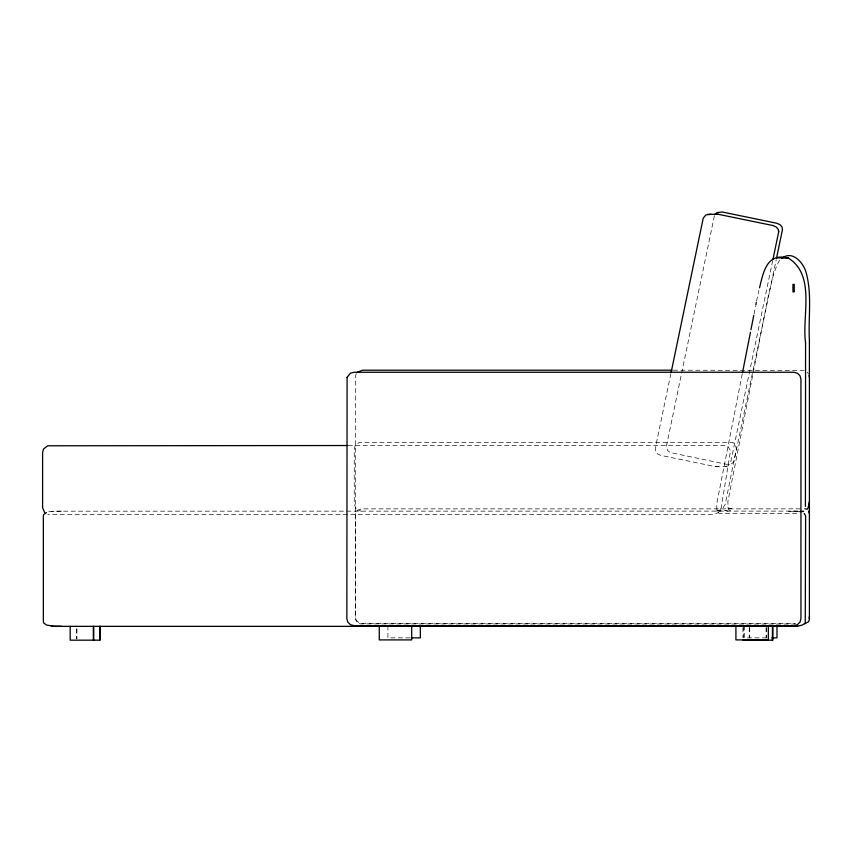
<?xml version="1.0" encoding="UTF-8"?>
<svg xmlns="http://www.w3.org/2000/svg" width="852" height="852" viewBox="0 0 852 852"><rect width="100%" height="100%" fill="white"/><g stroke="black" fill="none" stroke-linecap="round" stroke-linejoin="round"><path stroke-width="0.64" stroke-dasharray="4.26 3.19" d="M742.262 373.911L716.713 503.969L716.937 510.699L718.811 513.16L720.121 513.49L799.421 513.49M754.02 314.09L755.554 306.294M756.576 301.086L758.855 290.394M670.865 373.655L655.209 448.844L655.593 451.613L657.68 454.02L660.939 455.405L715.361 466.619L718.907 466.63M714.402 215.78L666.36 446.533L667.585 450.591L670.364 452.561L726.511 464.308L731.634 463.786L733.881 461.837L776.225 259.604M772.689 260.627L730.59 462.86L727.842 466.097L722.72 466.619M356.264 373.666L355.305 377.117L355.305 616.667L356.264 620.128L358.884 622.652L362.473 623.579L795.587 623.579M779.676 260.18C773.424 270.553 771.624 283.247 768.504 294.877L727.874 501.658L728.098 508.388L728.897 509.901L731.282 511.179M48.734 511.796L54.123 511.179L800.731 511.104M716.777 511.179L722.187 509.145L725.244 504.267L736.362 448.983L735.276 444.094L732.454 442.305L359.395 442.305L355.178 445.532L354.251 448.983L354.251 504.267L356.285 509.145L361.195 511.179M793.212 511.104L798.686 511.498M61.568 511.179L51.333 511.338M673.357 370.205L804.086 370.439M348.18 445.532L724.583 445.532L727.959 446.459L730.537 450.655L721.207 507.728L718.332 512.616L713.007 514.64L47.744 514.406M715.361 466.619L726.266 466.63M728.013 508.005L731.751 508.793M800.262 508.868L361.983 508.868L357.393 510.22L355.497 513.479L355.497 619.436L357.393 622.695L360.3 623.877L794.948 624.037M716.841 510.316L724.69 510.316L728.023 511.104M800.23 511.796L787.397 511.179M409.961 637.86L387.916 637.86L387.916 625.293M766.608 637.86L744.552 637.86L744.552 625.293M794.841 511.179L797.632 511.338M720.504 511.104L717.246 510.316M807.302 372.228L808.442 373.666M718.747 510.87L717.948 510.54M729.994 508.559L729.174 508.229M726.266 510.87L725.435 510.54M766.523 627.604L766.523 637.658M766.097 627.604L766.097 637.658M749.717 627.604L749.717 637.658M749.291 627.604L749.291 637.658M743.37 626.348L743.37 637.658M742.944 627.604L742.944 637.658M76.936 628.861L76.936 638.915M76.51 628.861L76.51 638.915"/><path stroke-width="1.28" d="M772.966 259.327L778.632 232.106L778.259 229.337L776.161 226.93L772.902 225.535L718.492 214.331L714.945 214.321M778.632 232.106L778.675 230.722M805.417 506.429L805.577 342.77C801.721 316.113 816.014 275.526 788.473 258.135C766.821 252.235 763.371 272.054 759.526 287.87M809.4 501.658L807.952 508.388M809.155 618.456L809.4 616.667M742.518 372.612L750.442 332.301M750.953 329.703L753.764 315.389M755.809 304.995L756.32 302.385M671.142 372.356L703.251 218.091L705.999 214.853L711.132 214.331M776.491 258.316L782.434 229.795L782.061 227.026L779.963 224.619L776.704 223.224L722.283 212.01L717.16 212.542L714.913 214.491M781.678 258.571C792.317 249.38 804.171 263.332 806.386 273.588C812.126 295.346 808.133 318.233 809.4 340.459L809.4 619.436L808.527 621.736L804.597 623.877M357.403 372.228L362.473 370.205L672.026 370.205M46.498 512.531L43.708 514.597L43.346 515.79L43.346 621.747L43.708 622.94L46.498 625.006L54.123 626.348L380.173 626.348M767.439 626.348L797.632 626.199L802.467 625.006L805.257 622.94L805.619 515.79L804.182 513.49M787.397 626.348L797.632 626.199M804.799 508.772L807.419 509.187M707.586 214.321L718.492 214.331M788.473 258.135L776.779 257.815M347.478 445.532L47.744 445.777L43.527 448.993L42.6 452.444L42.6 507.728L44.634 512.616M799.922 511.498L803.596 511.498L802.989 511.083M51.333 626.199L61.568 626.348M410.781 626.348L736.831 626.348M411.26 637.86L420.334 637.86L420.334 625.293M771.795 637.86L776.981 637.86L776.981 625.293M742.944 640.172L772.87 640.172L772.87 626.348M808.527 511.179L809.4 513.479M809.155 375.327L809.4 377.117M772.444 626.348L772.444 640.172M100.089 626.348L100.089 640.172L70.173 640.172L70.173 626.348M99.663 626.348L99.663 640.172M93.741 626.348L93.741 640.172M93.326 626.348L93.326 640.172M347.094 377.372L346.849 618.712L347.808 622.162L350.438 624.697L354.017 625.624L793.776 625.624L797.355 624.697L799.985 622.162L800.944 618.712L800.944 379.161L799.985 375.7L797.355 373.176L793.776 372.249L354.017 372.249L350.438 373.176L347.094 377.372M794.256 291.618L792.978 291.98L792.956 284.387L794.202 284.355L794.256 291.618M411.697 626.082L379.268 626.082L379.268 639.905L411.697 639.905L411.697 626.082M768.334 626.082L735.915 626.082L735.915 639.905L768.334 639.905L768.334 626.082"/></g></svg>
